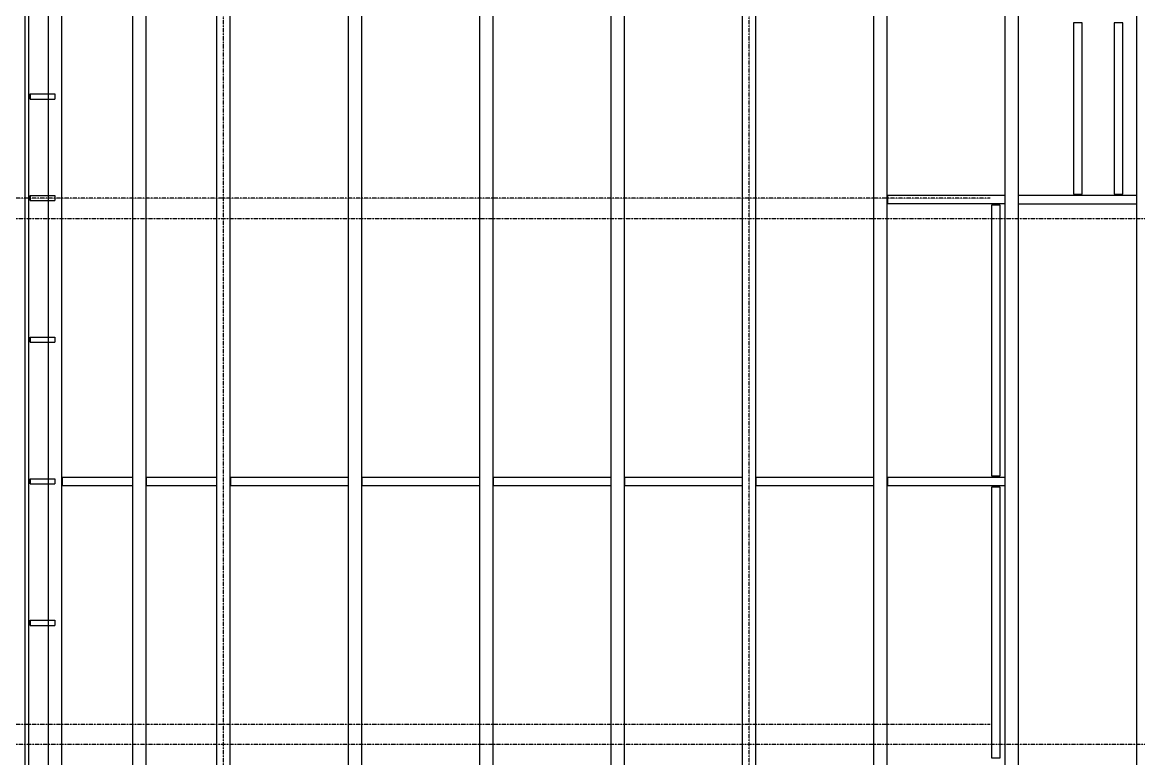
# Model space of a CAD drawing. Header units: millimetres. Extents: x -12345 to 95575, y -14368 to 31862.
# Drawn here: x -3253 to 14802, y 8267 to 20171 of the extents above; entities that cross this region are included whole.
import ezdxf

# ---------------------------------------------------------------- set-up
doc = ezdxf.new("R2010")
doc.units = ezdxf.units.MM
doc.header["$LTSCALE"] = 0.95
doc.linetypes.add('DXK_LINE_DOT3', pattern=[5.9187, 2.979, -0.9799, 0.9799, -0.9799])
doc.layers.add('0-3', color=250, linetype='Continuous', lineweight=5)
doc.layers.add('E_VIGAS-1', color=254, linetype='Continuous', lineweight=25)
doc.layers.add('HCB-EJES', color=1, linetype='Continuous')
doc.layers.add('HCB_VIGAS', color=4, linetype='Continuous')

# ---------------------------------------------------------------- blocks, each defined once
blk = doc.blocks.new('EST_SFM_VIGA-METALICA-SECCION-C - EST_SFM_VIGA-METALICA-UPN160-1510769-_10_00m_N_E_-NIVEL-3 DOC')
at = {"layer": 'E_VIGAS-1'}
for p, q in [((11.677, 0.047), (-11.69, 0.047)), ((-11.69, -0.018), (11.677, -0.018))]:
    blk.add_line(p, q, dxfattribs=at)
blk = doc.blocks.new('DCTIB_CNI_EST_MOD-1A-FAC_0001_rvt-2-_10_00m_N_E_-NIVEL-3 DOC')
at = {"layer": 'E_VIGAS-1'}
for p, q in [((-85.808, 159.638), (-85.794, 159.638)), ((-85.794, 159.633), (-85.808, 159.633)), ((-85.794, 159.638), (-85.789, 159.638)), ((-85.789, 159.633), (-85.794, 159.633)), ((-85.789, 159.649), (-85.789, 159.676)), ((-85.789, 159.676), (-85.788, 159.676)), ((-85.789, 159.594), (-85.789, 159.622)), ((-85.788, 159.594), (-85.788, 159.676)), ((-85.788, 159.676), (-85.391, 159.676)), ((-85.788, 159.676), (-85.788, 159.594)), ((-85.391, 159.676), (-85.391, 159.594)), ((-85.788, 159.594), (-85.789, 159.594)), ((-85.788, 159.594), (-85.391, 159.594)), ((-85.808, 157.998), (-85.794, 157.998)), ((-85.794, 157.993), (-85.808, 157.993)), ((-85.794, 157.998), (-85.789, 157.998)), ((-85.789, 157.993), (-85.794, 157.993)), ((-85.789, 158.008), (-85.789, 158.036)), ((-85.789, 158.036), (-85.788, 158.036)), ((-85.788, 157.954), (-85.788, 158.036)), ((-85.788, 158.036), (-85.391, 158.036)), ((-85.788, 158.036), (-85.788, 157.954)), ((-85.391, 158.036), (-85.391, 157.954)), ((-85.789, 157.954), (-85.789, 157.982)), ((-85.788, 157.954), (-85.789, 157.954)), ((-85.788, 157.954), (-85.391, 157.954)), ((-85.808, 155.706), (-85.794, 155.706)), ((-85.794, 155.701), (-85.808, 155.701)), ((-85.794, 155.706), (-85.789, 155.706)), ((-85.789, 155.701), (-85.794, 155.701)), ((-85.789, 155.717), (-85.789, 155.745)), ((-85.789, 155.745), (-85.788, 155.745)), ((-85.789, 155.663), (-85.789, 155.691)), ((-85.788, 155.663), (-85.789, 155.663)), ((-85.788, 155.663), (-85.788, 155.745)), ((-85.788, 155.745), (-85.391, 155.745)), ((-85.788, 155.745), (-85.788, 155.663)), ((-85.788, 155.663), (-85.391, 155.663)), ((-85.391, 155.745), (-85.391, 155.663)), ((-85.808, 153.418), (-85.794, 153.418)), ((-85.794, 153.413), (-85.808, 153.413)), ((-85.794, 153.418), (-85.789, 153.418)), ((-85.789, 153.413), (-85.794, 153.413)), ((-85.789, 153.428), (-85.789, 153.456)), ((-85.789, 153.456), (-85.788, 153.456)), ((-85.789, 153.374), (-85.789, 153.402)), ((-85.788, 153.374), (-85.789, 153.374)), ((-85.788, 153.374), (-85.788, 153.456)), ((-85.788, 153.456), (-85.391, 153.456)), ((-85.788, 153.456), (-85.788, 153.374)), ((-85.788, 153.374), (-85.391, 153.374)), ((-85.391, 153.456), (-85.391, 153.374)), ((-85.808, 151.128), (-85.794, 151.128)), ((-85.794, 151.128), (-85.789, 151.128)), ((-85.789, 151.139), (-85.789, 151.166)), ((-85.789, 151.166), (-85.788, 151.166)), ((-85.788, 151.084), (-85.788, 151.166)), ((-85.788, 151.166), (-85.391, 151.166)), ((-85.788, 151.166), (-85.788, 151.084)), ((-85.391, 151.166), (-85.391, 151.084)), ((-85.794, 151.123), (-85.808, 151.123)), ((-85.789, 151.123), (-85.794, 151.123)), ((-85.789, 151.084), (-85.789, 151.112)), ((-85.788, 151.084), (-85.789, 151.084)), ((-85.788, 151.084), (-85.391, 151.084))]:
    blk.add_line(p, q, dxfattribs=at)
for points, knots in [([(-85.789, 159.649), (-85.789, 159.648), (-85.789, 159.646), (-85.789, 159.644), (-85.79, 159.642), (-85.791, 159.64), (-85.792, 159.638), (-85.793, 159.638), (-85.794, 159.638)], [0, 0, 0, 0, 0.142857, 0.285714, 0.428571, 0.571429, 0.785714, 1, 1, 1, 1]), ([(-85.794, 159.638), (-85.793, 159.638), (-85.792, 159.638), (-85.791, 159.64), (-85.79, 159.641), (-85.79, 159.643), (-85.789, 159.644), (-85.789, 159.646), (-85.789, 159.647), (-85.789, 159.649)], [0, 0, 0, 0, 0.285714, 0.428571, 0.571429, 0.678571, 0.732143, 0.785714, 1, 1, 1, 1]), ([(-85.789, 159.622), (-85.789, 159.623), (-85.789, 159.625), (-85.789, 159.627), (-85.79, 159.629), (-85.791, 159.631), (-85.792, 159.633), (-85.793, 159.633), (-85.794, 159.633)], [0, 0, 0, 0, 0.142857, 0.285714, 0.428571, 0.571429, 0.785714, 1, 1, 1, 1]), ([(-85.794, 159.633), (-85.793, 159.633), (-85.792, 159.632), (-85.791, 159.631), (-85.79, 159.629), (-85.79, 159.628), (-85.789, 159.627), (-85.789, 159.625), (-85.789, 159.623), (-85.789, 159.622)], [0, 0, 0, 0, 0.285714, 0.428571, 0.571429, 0.678571, 0.732143, 0.785714, 1, 1, 1, 1]), ([(-85.789, 158.008), (-85.789, 158.007), (-85.789, 158.006), (-85.789, 158.003), (-85.79, 158.001), (-85.791, 157.999), (-85.792, 157.998), (-85.793, 157.998), (-85.794, 157.998)], [0, 0, 0, 0, 0.142857, 0.285714, 0.428571, 0.571429, 0.785714, 1, 1, 1, 1]), ([(-85.794, 157.998), (-85.793, 157.998), (-85.792, 157.998), (-85.791, 158), (-85.79, 158.001), (-85.79, 158.003), (-85.789, 158.004), (-85.789, 158.005), (-85.789, 158.007), (-85.789, 158.008)], [0, 0, 0, 0, 0.285714, 0.428571, 0.571429, 0.678571, 0.732143, 0.785714, 1, 1, 1, 1]), ([(-85.789, 157.982), (-85.789, 157.983), (-85.789, 157.984), (-85.789, 157.987), (-85.79, 157.989), (-85.791, 157.991), (-85.792, 157.992), (-85.793, 157.993), (-85.794, 157.993)], [0, 0, 0, 0, 0.142857, 0.285714, 0.428571, 0.571429, 0.785714, 1, 1, 1, 1]), ([(-85.794, 157.993), (-85.793, 157.993), (-85.792, 157.992), (-85.791, 157.991), (-85.79, 157.989), (-85.79, 157.988), (-85.789, 157.987), (-85.789, 157.985), (-85.789, 157.983), (-85.789, 157.982)], [0, 0, 0, 0, 0.285714, 0.428571, 0.571429, 0.678571, 0.732143, 0.785714, 1, 1, 1, 1]), ([(-85.789, 155.717), (-85.789, 155.716), (-85.789, 155.714), (-85.789, 155.712), (-85.79, 155.71), (-85.791, 155.708), (-85.792, 155.707), (-85.793, 155.706), (-85.794, 155.706)], [0, 0, 0, 0, 0.142857, 0.285714, 0.428571, 0.571429, 0.785714, 1, 1, 1, 1]), ([(-85.794, 155.706), (-85.793, 155.706), (-85.792, 155.707), (-85.791, 155.708), (-85.79, 155.71), (-85.79, 155.711), (-85.789, 155.712), (-85.789, 155.714), (-85.789, 155.716), (-85.789, 155.717)], [0, 0, 0, 0, 0.285714, 0.428571, 0.571429, 0.678571, 0.732143, 0.785714, 1, 1, 1, 1]), ([(-85.789, 155.691), (-85.789, 155.691), (-85.789, 155.693), (-85.789, 155.696), (-85.79, 155.698), (-85.791, 155.7), (-85.792, 155.701), (-85.793, 155.701), (-85.794, 155.701)], [0, 0, 0, 0, 0.142857, 0.285714, 0.428571, 0.571429, 0.785714, 1, 1, 1, 1]), ([(-85.794, 155.701), (-85.793, 155.701), (-85.792, 155.701), (-85.791, 155.699), (-85.79, 155.698), (-85.79, 155.696), (-85.789, 155.695), (-85.789, 155.693), (-85.789, 155.692), (-85.789, 155.691)], [0, 0, 0, 0, 0.285714, 0.428571, 0.571429, 0.678571, 0.732143, 0.785714, 1, 1, 1, 1]), ([(-85.789, 153.428), (-85.789, 153.428), (-85.789, 153.426), (-85.789, 153.424), (-85.79, 153.421), (-85.791, 153.419), (-85.792, 153.418), (-85.793, 153.418), (-85.794, 153.418)], [0, 0, 0, 0, 0.142857, 0.285714, 0.428571, 0.571429, 0.785714, 1, 1, 1, 1]), ([(-85.794, 153.418), (-85.793, 153.418), (-85.792, 153.418), (-85.791, 153.42), (-85.79, 153.421), (-85.79, 153.423), (-85.789, 153.424), (-85.789, 153.426), (-85.789, 153.427), (-85.789, 153.428)], [0, 0, 0, 0, 0.285714, 0.428571, 0.571429, 0.678571, 0.732143, 0.785714, 1, 1, 1, 1]), ([(-85.789, 153.402), (-85.789, 153.403), (-85.789, 153.405), (-85.789, 153.407), (-85.79, 153.409), (-85.791, 153.411), (-85.792, 153.412), (-85.793, 153.413), (-85.794, 153.413)], [0, 0, 0, 0, 0.142857, 0.285714, 0.428571, 0.571429, 0.785714, 1, 1, 1, 1]), ([(-85.794, 153.413), (-85.793, 153.413), (-85.792, 153.412), (-85.791, 153.411), (-85.79, 153.409), (-85.79, 153.408), (-85.789, 153.407), (-85.789, 153.405), (-85.789, 153.403), (-85.789, 153.402)], [0, 0, 0, 0, 0.285714, 0.428571, 0.571429, 0.678571, 0.732143, 0.785714, 1, 1, 1, 1]), ([(-85.789, 151.139), (-85.789, 151.138), (-85.789, 151.136), (-85.789, 151.134), (-85.79, 151.131), (-85.791, 151.13), (-85.792, 151.128), (-85.793, 151.128), (-85.794, 151.128)], [0, 0, 0, 0, 0.142857, 0.285714, 0.428571, 0.571429, 0.785714, 1, 1, 1, 1]), ([(-85.794, 151.128), (-85.793, 151.128), (-85.792, 151.128), (-85.791, 151.13), (-85.79, 151.131), (-85.79, 151.133), (-85.789, 151.134), (-85.789, 151.136), (-85.789, 151.137), (-85.789, 151.139)], [0, 0, 0, 0, 0.285714, 0.428571, 0.571429, 0.678571, 0.732143, 0.785714, 1, 1, 1, 1]), ([(-85.789, 151.112), (-85.789, 151.113), (-85.789, 151.115), (-85.789, 151.117), (-85.79, 151.119), (-85.791, 151.121), (-85.792, 151.123), (-85.793, 151.123), (-85.794, 151.123)], [0, 0, 0, 0, 0.142857, 0.285714, 0.428571, 0.571429, 0.785714, 1, 1, 1, 1]), ([(-85.794, 151.123), (-85.793, 151.123), (-85.792, 151.122), (-85.791, 151.121), (-85.79, 151.119), (-85.79, 151.118), (-85.789, 151.117), (-85.789, 151.115), (-85.789, 151.113), (-85.789, 151.112)], [0, 0, 0, 0, 0.285714, 0.428571, 0.571429, 0.678571, 0.732143, 0.785714, 1, 1, 1, 1])]:
    blk.add_open_spline(points, degree=3, knots=knots, dxfattribs=at)
at = {"layer": 'E_VIGAS-1', "rotation": 269.9999999999999}
blk.add_blockref('EST_SFM_VIGA-METALICA-SECCION-C - EST_SFM_VIGA-METALICA-UPN160-1510769-_10_00m_N_E_-NIVEL-3 DOC', (-85.855, 153.406), dxfattribs=at)

msp = doc.modelspace()

# ---------------------------------------------------------------- linework, layer by layer
at = {"layer": 'E_VIGAS-1', "color": 30, "true_color": 0xf26722}
for p, q in [((12487.3, 17215.6), (12487.3, 17222.9)), ((12487.3, 12818.1), (12487.3, 12838.1)), ((12492.8, 12838.1), (12492.8, 12818.1)), ((12487.3, 12658.1), (12487.3, 12678.1)), ((12492.8, 12678.1), (12492.8, 12658.1))]:
    msp.add_line(p, q, dxfattribs=at)
at = {"layer": 'HCB-EJES', "linetype": 'DXK_LINE_DOT3'}
for p, q in [((0, -3906.8), (0, 29407)), ((8500, -3906.8), (8500, 29407)), ((-10844.5, 17000), (94075, 17000)), ((-10844.5, 8500), (94075, 8500))]:
    msp.add_line(p, q, dxfattribs=at)
for points in [[(12399.2, 17330), (-5909.3, 17330), (-6888.4, 18309)], [(12399.2, 8820), (-5909.3, 8820), (-6888.4, 9799)]]:
    msp.add_lwpolyline(points, dxfattribs=at)
at = {"layer": 'HCB_VIGAS'}
for p, q in [((12855, 17375.6), (14770, 17375.6)), ((12855, 17235.6), (14770, 17235.6))]:
    msp.add_line(p, q, dxfattribs=at)
for points in [[(-2828.1, 23759.1), (-2618.1, 23759.1), (-2618.1, 1741), (-2828.1, 1741)], [(-1466.6, 23759.1), (-1256.6, 23759.1), (-1256.6, 1741), (-1466.6, 1741)], [(-105, 23680.9), (105, 23680.9), (105, 1819.2), (-105, 1819.2)], [(2020, 23759.1), (2230, 23759.1), (2230, 1741), (2020, 1741)], [(4145, 23759.1), (4355, 23759.1), (4355, 1741), (4145, 1741)], [(6270, 23759.1), (6480, 23759.1), (6480, 1741), (6270, 1741)], [(8395, 23680.9), (8605, 23680.9), (8605, 1819.2), (8395, 1819.2)], [(10520, 23759.1), (10730, 23759.1), (10730, 1741), (10520, 1741)], [(12645, 23759.1), (12855, 23759.1), (12855, 1741), (12645, 1741)], [(14770, 23759.1), (14980, 23759.1), (14980, 1741), (14770, 1741)], [(13746.3, 17395.6), (13886.3, 17395.6), (13886.3, 20161.3), (13746.3, 20161.3)], [(14406.3, 17395.6), (14546.3, 17395.6), (14546.3, 20161.3), (14406.3, 20161.3)], [(12420, 12838.1), (12560, 12838.1), (12560, 17215.6), (12420, 17215.6)], [(12420, 8280.6), (12560, 8280.6), (12560, 12658.1), (12420, 12658.1)]]:
    msp.add_lwpolyline(points, close=True, dxfattribs=at)
for points in [[(12645, 17235.6), (10742.7, 17235.6), (10742.7, 17375.6), (12645, 17375.6)], [(13819, 17395.6), (13819, 17388.3), (13813.5, 17388.3), (13813.5, 17395.6)], [(14479, 17395.6), (14479, 17388.3), (14473.5, 17388.3), (14473.5, 17395.6)], [(12488.4, 17222.9), (12492.8, 17222.9), (12492.8, 17215.6)], [(-1466.6, 12678.1), (-2605.4, 12678.1), (-2605.4, 12818.1), (-1466.6, 12818.1)], [(-105, 12678.1), (-1243.9, 12678.1), (-1243.9, 12818.1), (-105, 12818.1)], [(2020, 12678.1), (117.7, 12678.1), (117.7, 12818.1), (2020, 12818.1)], [(4145, 12678.1), (2242.7, 12678.1), (2242.7, 12818.1), (4145, 12818.1)], [(6270, 12678.1), (4367.7, 12678.1), (4367.7, 12818.1), (6270, 12818.1)], [(8395, 12678.1), (6492.7, 12678.1), (6492.7, 12818.1), (8395, 12818.1)], [(10520, 12678.1), (8617.7, 12678.1), (8617.7, 12818.1), (10520, 12818.1)], [(12645, 12678.1), (10742.7, 12678.1), (10742.7, 12818.1), (12645, 12818.1)], [(12492.8, 8280.6), (12492.8, 8273.3), (12487.3, 8273.3), (12487.3, 8280.6)]]:
    msp.add_lwpolyline(points, dxfattribs=at)

# ---------------------------------------------------------------- block references
at = {"layer": '0-3', "lineweight": 0, "xscale": 1000.000000003685, "yscale": 1000.000000003685, "zscale": 1000.000000003685}
msp.add_blockref('DCTIB_CNI_EST_MOD-1A-FAC_0001_rvt-2-_10_00m_N_E_-NIVEL-3 DOC', (82662.1, -140662.4), dxfattribs=at)

doc.saveas('drawing.dxf')
